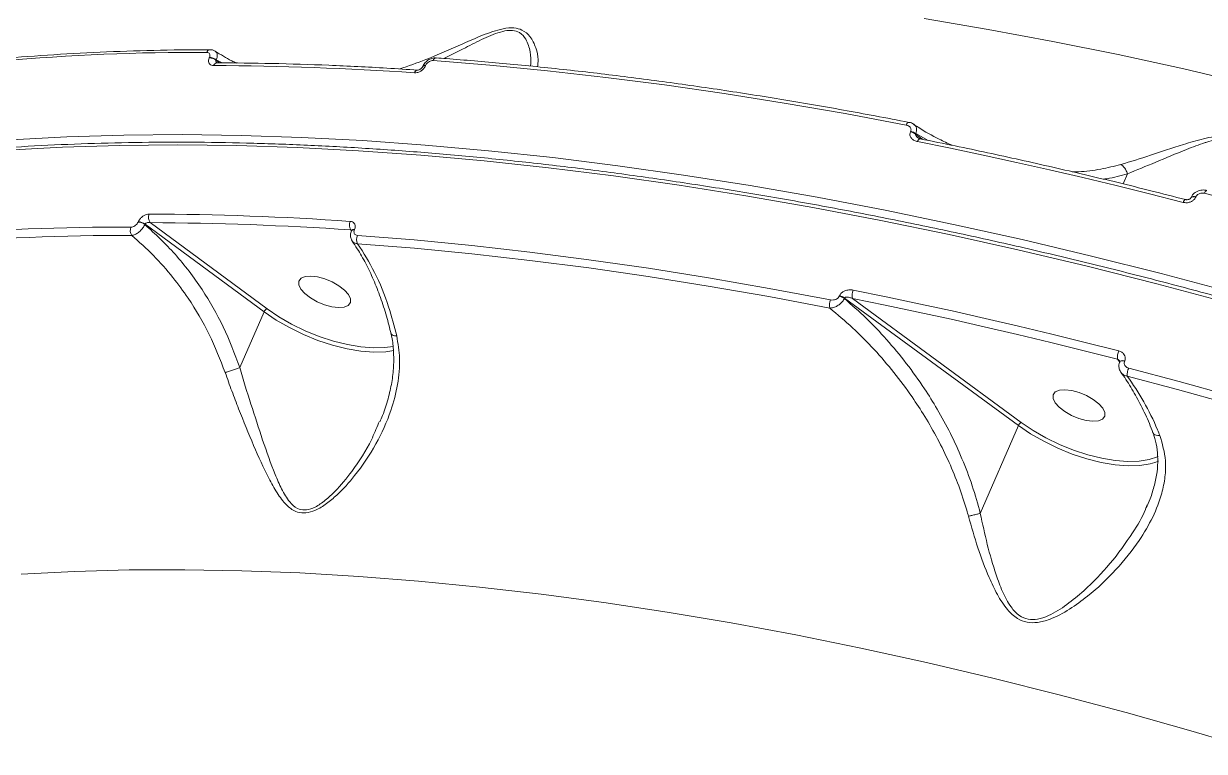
# Model space of a CAD drawing. Header units: millimetres. Extents: x -11024 to 8278, y -7837 to 5770.
# Drawn here: x 3770.1 to 3960.3, y 2005.9 to 2123.2 of the extents above; entities that cross this region are included whole.
import ezdxf

# ---------------------------------------------------------------- set-up
doc = ezdxf.new("R2010")
doc.units = ezdxf.units.MM
doc.layers.add('DIKOM_ОБЪЕКТ', color=7, linetype='Continuous')

msp = doc.modelspace()

# ---------------------------------------------------------------- linework, layer by layer
at = {"layer": 'DIKOM_ОБЪЕКТ', "color": 7, "linetype": 'Continuous', "lineweight": 15}
for p, q in [((3800.012, 2117.702), (3800.04, 2117.768)), ((3801.145, 2117.373), (3801.116, 2117.307)), ((3802.078, 2116.888), (3801.145, 2117.373)), ((3801.116, 2117.307), (3801.678, 2116.893)), ((3801.231, 2116.9), (3801.205, 2116.899)), ((3834.397, 2116.315), (3834.377, 2116.27)), ((3834.875, 2116.479), (3834.855, 2116.434)), ((3912.98, 2105.769), (3913.016, 2105.854)), ((3913.849, 2105.489), (3913.812, 2105.404)), ((3913.812, 2105.404), (3914.955, 2104.565)), ((3915.828, 2104.388), (3913.849, 2105.489)), ((3947.938, 2099.019), (3947.226, 2097.375)), ((3958.176, 2095.17), (3958.164, 2095.143)), ((3958.949, 2095.284), (3958.937, 2095.257)), ((3788.546, 2091.227), (3788.574, 2091.293)), ((3789.679, 2090.897), (3789.65, 2090.831)), ((3808.846, 2076.765), (3789.679, 2090.897)), ((3790.495, 2091.139), (3809.315, 2077.262)), ((3822.921, 2089.816), (3822.801, 2089.961)), ((3822.94, 2089.86), (3822.92, 2089.814)), ((3823.418, 2090.024), (3823.398, 2089.979)), ((3901.505, 2079.274), (3901.542, 2079.359)), ((3902.374, 2078.994), (3902.337, 2078.909)), ((3930.368, 2058.447), (3902.374, 2078.994)), ((3903.643, 2078.905), (3930.836, 2058.945)), ((3804.955, 2067.779), (3808.846, 2076.765)), ((3946.717, 2068.678), (3946.34, 2069.133)), ((3946.726, 2068.733), (3946.715, 2068.706)), ((3947.5, 2068.847), (3947.488, 2068.82)), ((3827.278, 2058.815), (3827.381, 2059.058)), ((3924.234, 2044.285), (3930.368, 2058.447)), ((3952.925, 2052.707), (3952.336, 2052.477)), ((3950.914, 2045.13), (3951.113, 2045.662))]:
    msp.add_line(p, q, dxfattribs=at)
at = {"layer": 'DIKOM_ОБЪЕКТ', "color": 7, "linetype": 'Continuous', "lineweight": 15, "flags": 128}
for points in [[(3915.203, 2124.018), (3925.513, 2122.276), (3935.924, 2120.342), (3946.427, 2118.216), (3957.012, 2115.902), (3967.669, 2113.401), (3978.388, 2110.716), (3989.16, 2107.849), (3999.973, 2104.802), (4010.819, 2101.579), (4021.686, 2098.183), (4032.566, 2094.616), (4043.447, 2090.883), (4054.32, 2086.985), (4065.175, 2082.928), (4076.001, 2078.715), (4086.788, 2074.35), (4097.527, 2069.837)], [(3912.295, 2106.852), (3902.436, 2108.707), (3892.659, 2110.404), (3882.969, 2111.945), (3873.373, 2113.327), (3863.878, 2114.549), (3854.49, 2115.61), (3845.217, 2116.511), (3836.063, 2117.249)], [(3912.742, 2107.297), (3912.687, 2107.298), (3912.606, 2107.27), (3912.524, 2107.209), (3912.443, 2107.117), (3912.366, 2106.996), (3912.295, 2106.852)], [(3768.119, 2104.479), (3777.088, 2104.96), (3786.257, 2105.241), (3795.618, 2105.322), (3805.162, 2105.203), (3814.883, 2104.885), (3824.772, 2104.368), (3834.82, 2103.651), (3845.019, 2102.736), (3855.361, 2101.624), (3865.836, 2100.315), (3876.436, 2098.81), (3887.153, 2097.111), (3897.976, 2095.22), (3908.897, 2093.137), (3919.907, 2090.864), (3930.995, 2088.404), (3942.155, 2085.759), (3953.374, 2082.93), (3964.645, 2079.92)], [(3914.561, 2104.645), (3914.524, 2104.648), (3914.442, 2104.627), (3914.357, 2104.568), (3914.272, 2104.475), (3914.191, 2104.351), (3914.116, 2104.2)], [(3956.915, 2094.404), (3951.511, 2095.778), (3946.121, 2097.11), (3940.746, 2098.399), (3935.385, 2099.646), (3930.041, 2100.849), (3924.714, 2102.01), (3919.405, 2103.127), (3914.116, 2104.2)], [(3963.93, 2078.269), (3952.659, 2081.279), (3941.44, 2084.108), (3930.281, 2086.754), (3919.192, 2089.214), (3908.182, 2091.486), (3897.261, 2093.569), (3886.438, 2095.461), (3875.722, 2097.16), (3865.121, 2098.664), (3854.646, 2099.973), (3844.304, 2101.086), (3834.105, 2102), (3824.057, 2102.717), (3814.168, 2103.235), (3804.448, 2103.553), (3794.903, 2103.671), (3785.542, 2103.59), (3776.373, 2103.309), (3767.404, 2102.829)], [(3957.312, 2094.86), (3957.277, 2094.862), (3957.21, 2094.837), (3957.138, 2094.776), (3957.062, 2094.681), (3956.987, 2094.555), (3956.915, 2094.404)], [(3958.162, 2095.14), (3958.167, 2095.149), (3958.239, 2095.232), (3958.36, 2095.287), (3958.523, 2095.31), (3958.72, 2095.3), (3958.937, 2095.257)], [(3958.176, 2095.17), (3958.178, 2095.176), (3958.25, 2095.26), (3958.372, 2095.314), (3958.535, 2095.337), (3958.732, 2095.327), (3958.949, 2095.284)], [(3960.73, 2096.323), (3960.681, 2096.323), (3960.617, 2096.291), (3960.547, 2096.227), (3960.476, 2096.132), (3960.404, 2096.011), (3960.335, 2095.866)], [(4025.655, 2076.033), (4017.461, 2078.821), (4009.269, 2081.524), (4001.081, 2084.139), (3992.901, 2086.666), (3984.733, 2089.103), (3976.58, 2091.449), (3968.446, 2093.704), (3960.335, 2095.866)], [(3823.868, 2089.09), (3833.022, 2088.351), (3842.295, 2087.451), (3851.683, 2086.39), (3861.178, 2085.167), (3870.773, 2083.786), (3880.464, 2082.245), (3890.241, 2080.547), (3900.099, 2078.693)], [(3899.98, 2077.372), (3890.144, 2079.223), (3880.388, 2080.917), (3870.719, 2082.454), (3861.144, 2083.832), (3851.671, 2085.052), (3842.304, 2086.111), (3833.051, 2087.01), (3823.917, 2087.747)], [(3821.798, 2080.277), (3820.899, 2080.976), (3819.814, 2081.596), (3818.632, 2082.086), (3817.446, 2082.405), (3816.355, 2082.529), (3815.445, 2082.448), (3814.791, 2082.166), (3814.446, 2081.709), (3814.438, 2081.112), (3814.767, 2080.425), (3815.406, 2079.702), (3816.305, 2079.002), (3817.39, 2078.382), (3818.572, 2077.893), (3819.758, 2077.573), (3820.849, 2077.449), (3821.759, 2077.531), (3822.413, 2077.812), (3822.758, 2078.269), (3822.766, 2078.866), (3822.437, 2079.554), (3821.798, 2080.277)], [(3903.751, 2080.266), (3909.04, 2079.193), (3914.349, 2078.076), (3919.676, 2076.915), (3925.02, 2075.712), (3930.38, 2074.465), (3935.756, 2073.176), (3941.146, 2071.844), (3946.549, 2070.47)], [(3946.34, 2069.133), (3940.949, 2070.503), (3935.572, 2071.832), (3930.209, 2073.118), (3924.861, 2074.362), (3919.53, 2075.562), (3914.216, 2076.72), (3908.92, 2077.834), (3903.643, 2078.905)], [(3829.77, 2070.513), (3828.432, 2070.319), (3826.529, 2070.267), (3824.436, 2070.432), (3822.203, 2070.811), (3819.881, 2071.395), (3817.525, 2072.17), (3815.19, 2073.119), (3812.93, 2074.218), (3810.799, 2075.443), (3808.846, 2076.765)], [(3809.315, 2077.262), (3811.209, 2075.981), (3813.275, 2074.793), (3815.466, 2073.727), (3817.73, 2072.808), (3820.015, 2072.056), (3822.266, 2071.489), (3824.432, 2071.122), (3826.461, 2070.961), (3828.307, 2071.012), (3829.624, 2071.205)], [(3946.715, 2068.706), (3946.717, 2068.712), (3946.789, 2068.796), (3946.911, 2068.85), (3947.074, 2068.873), (3947.271, 2068.863), (3947.488, 2068.82)], [(3946.725, 2068.731), (3946.729, 2068.74), (3946.801, 2068.823), (3946.922, 2068.877), (3947.086, 2068.9), (3947.282, 2068.89), (3947.5, 2068.847)], [(4013.091, 2046.621), (4004.915, 2049.403), (3996.741, 2052.1), (3988.571, 2054.709), (3980.409, 2057.23), (3972.259, 2059.662), (3964.124, 2062.003), (3956.008, 2064.253), (3947.915, 2066.411)], [(3948.14, 2067.707), (3956.251, 2065.545), (3964.385, 2063.29), (3972.538, 2060.943), (3980.706, 2058.506), (3988.886, 2055.98), (3997.073, 2053.364), (4005.266, 2050.662), (4013.46, 2047.873)], [(3943.319, 2061.959), (3942.42, 2062.659), (3941.335, 2063.278), (3940.153, 2063.768), (3938.967, 2064.088), (3937.876, 2064.212), (3936.966, 2064.13), (3936.312, 2063.849), (3935.967, 2063.391), (3935.959, 2062.795), (3936.288, 2062.107), (3936.927, 2061.384), (3937.826, 2060.684), (3938.911, 2060.065), (3940.093, 2059.575), (3941.279, 2059.256), (3942.37, 2059.132), (3943.28, 2059.213), (3943.934, 2059.494), (3944.279, 2059.952), (3944.287, 2060.549), (3943.958, 2061.236), (3943.319, 2061.959)], [(3952.336, 2052.477), (3951.623, 2052.27), (3949.953, 2052.001), (3948.05, 2051.949), (3945.957, 2052.114), (3943.724, 2052.493), (3941.402, 2053.077), (3939.046, 2053.853), (3936.711, 2054.801), (3934.451, 2055.901), (3932.32, 2057.125), (3930.368, 2058.447)], [(3930.836, 2058.945), (3932.73, 2057.663), (3934.796, 2056.476), (3936.987, 2055.41), (3939.251, 2054.49), (3941.535, 2053.738), (3943.787, 2053.172), (3945.953, 2052.804), (3947.982, 2052.644), (3949.828, 2052.695), (3951.447, 2052.955), (3952.801, 2053.42), (3952.901, 2053.467)], [(3969.393, 2005.926), (3958.548, 2009.149), (3947.734, 2012.196), (3936.963, 2015.063), (3926.244, 2017.749), (3915.587, 2020.25), (3905.002, 2022.564), (3894.499, 2024.689), (3884.088, 2026.623), (3873.778, 2028.365), (3863.579, 2029.912), (3853.501, 2031.264), (3843.552, 2032.418), (3833.742, 2033.375), (3824.081, 2034.132), (3814.577, 2034.69), (3805.239, 2035.048), (3796.076, 2035.205), (3787.096, 2035.161), (3778.308, 2034.917), (3769.719, 2034.472)]]:
    msp.add_lwpolyline(points, dxfattribs=at)
at = {"layer": 'DIKOM_ОБЪЕКТ', "color": 7, "linetype": 'Continuous', "lineweight": 15}
for centre, radius, start, end in [((3797.639, 1771.236), 347.346, 89.67721, 100.60493), ((3800.184, 2118.402), 0.614, 96.33929, 163.48322), ((3799.913, 2115.683), 2.022, 53.4526, 87.18021), ((3799.942, 2115.752), 2.018, 53.41368, 87.1972), ((3836.627, 2117.106), 0.582, 95.32757, 165.70716), ((3801.3, 2116.272), 0.631, 97.22027, 162.39602), ((3798.941, 1623.67), 492.796, 86.02744, 89.79571), ((3833.642, 2115.142), 0.578, 94.92718, 165.97543), ((3834.74, 2115.993), 0.456, 75.38524, 142.95064), ((3834.761, 2116.033), 0.461, 75.61565, 141.83767), ((3912.545, 2103.644), 2.169, 54.25401, 78.44075), ((3912.582, 2103.731), 2.168, 54.23411, 78.43311), ((3788.445, 2089.204), 2.025, 53.47038, 87.1405), ((3788.474, 2089.27), 2.025, 53.46694, 87.14394), ((3791.599, 2091.972), 1.383, 156.26843, 217.05658), ((3788.588, 1600.078), 492.454, 86.02613, 89.79702), ((3788.74, 1599.453), 491.689, 86.02778, 89.79552), ((3824.071, 2090.735), 1.487, 155.6578, 211.36488), ((3785.442, 1743.08), 347.343, 89.67695, 100.60477), ((3785.577, 1742.509), 346.567, 89.67699, 100.6051), ((3788.691, 2089.862), 1.405, 156.72042, 214.28472), ((3823.284, 2089.534), 0.459, 75.54391, 142.30099), ((3823.303, 2089.584), 0.455, 75.27405, 143.09503), ((3825.27, 2088.469), 1.533, 156.08905, 208.09823), ((3901.07, 2077.149), 2.169, 54.24288, 78.43641), ((3901.105, 2077.231), 2.173, 54.26596, 78.41332), ((3905.501, 2079.443), 1.934, 154.80108, 196.14364), ((3901.908, 2077.864), 1.99, 155.37899, 194.30491), ((3809.71, 2076.42), 0.93, 115.13742, 158.28095), ((3948.731, 2069.443), 2.411, 154.78149, 187.38866), ((3950.477, 2066.634), 2.571, 155.32715, 184.97681), ((3931.23, 2058.104), 0.928, 115.11126, 158.33619)]:
    msp.add_arc(centre, radius, start, end, dxfattribs=at)
for points, knots in [([(3830.699, 2115.902), (3832.092, 2116.386), (3835.432, 2117.544), (3839.9, 2119.562), (3843.519, 2121.14), (3845.697, 2121.957), (3847.436, 2122.455), (3849.137, 2122.605), (3850.671, 2122.164), (3851.913, 2121.007), (3852.687, 2119.298), (3853.09, 2117.547), (3852.953, 2116.628), (3852.896, 2116.244)], [0, 0, 0, 0, 0.1288491, 0.3090037, 0.4030414, 0.4506476, 0.4995436, 0.5545252, 0.6058179, 0.6830401, 0.7977678, 0.9154399, 1, 1, 1, 1]), ([(3851.745, 2116.359), (3851.766, 2116.457), (3851.909, 2117.145), (3851.761, 2118.691), (3851.239, 2120.481), (3850.251, 2121.742), (3848.988, 2122.186), (3847.958, 2122.111), (3846.907, 2121.882), (3845.751, 2121.492), (3843.73, 2120.591), (3841.069, 2119.218), (3838.963, 2118.165), (3837.818, 2117.593)], [0, 0, 0, 0, 0.0269299, 0.1885705, 0.3495564, 0.4522375, 0.5178141, 0.5729242, 0.5880426, 0.6520018, 0.7164148, 0.8459136, 1, 1, 1, 1]), ([(3800.119, 2119.012), (3798.56, 2119.004), (3794.04, 2118.98), (3786.685, 2118.805), (3778.117, 2118.426), (3769.733, 2117.868), (3761.536, 2117.131), (3753.531, 2116.216), (3745.73, 2115.123), (3739.308, 2114.058), (3735.52, 2113.332), (3734.204, 2113.08)], [0, 0, 0, 0, 0.06527384, 0.18934084, 0.31341558, 0.43749669, 0.56158391, 0.68567691, 0.80977756, 0.9338812, 1, 1, 1, 1]), ([(3800.04, 2117.768), (3800.071, 2117.857), (3800.131, 2118.034), (3800.105, 2118.27), (3799.994, 2118.452), (3799.816, 2118.559), (3799.664, 2118.571), (3799.596, 2118.576)], [0, 0, 0, 0, 0.2039263, 0.4080221, 0.6135479, 0.8265577, 1, 1, 1, 1]), ([(3800.698, 2116.463), (3800.593, 2116.472), (3800.358, 2116.492), (3800.085, 2116.659), (3799.915, 2116.939), (3799.875, 2117.299), (3799.966, 2117.568), (3800.012, 2117.702)], [0, 0, 0, 0, 0.1741504, 0.3895851, 0.5958105, 0.7978997, 1, 1, 1, 1]), ([(3800.952, 2118.756), (3800.89, 2118.802), (3800.687, 2118.951), (3800.382, 2119.024), (3800.162, 2119), (3800.117, 2118.996)], [0, 0, 0, 0, 0.2583631, 0.8493313, 1, 1, 1, 1]), ([(3800.954, 2118.755), (3801.001, 2118.732), (3801.156, 2118.659), (3801.281, 2118.362), (3801.316, 2117.913), (3801.202, 2117.553), (3801.145, 2117.373)], [0, 0, 0, 0, 0.1261223, 0.4166585, 0.7079832, 1, 1, 1, 1]), ([(3804.428, 2116.859), (3804.163, 2116.98), (3802.985, 2117.518), (3801.848, 2118.229), (3800.968, 2118.779)], [0, 0, 0, 0, 0.2250171, 1, 1, 1, 1]), ([(3836.57, 2117.667), (3836.503, 2117.676), (3836.227, 2117.715), (3835.703, 2117.58), (3835.069, 2117.227), (3834.6, 2116.766), (3834.469, 2116.417), (3834.427, 2116.306)], [0, 0, 0, 0, 0.0765907, 0.3163476, 0.5826335, 0.8679914, 1, 1, 1, 1]), ([(3912.742, 2107.297), (3910.93, 2107.647), (3905.672, 2108.661), (3897.034, 2110.209), (3886.864, 2111.884), (3876.795, 2113.384), (3866.834, 2114.71), (3856.986, 2115.861), (3847.433, 2116.818), (3840.657, 2117.386), (3837.112, 2117.646), (3836.573, 2117.685)], [0, 0, 0, 0, 0.0688414, 0.1996577, 0.3304779, 0.4613037, 0.5921325, 0.7229661, 0.8538048, 0.9777648, 1, 1, 1, 1]), ([(3801.116, 2117.307), (3801.104, 2117.268), (3801.09, 2117.222), (3801.094, 2117.124), (3801.129, 2117.013), (3801.206, 2116.934), (3801.246, 2116.893)], [0, 0, 0, 0, 0.2534425, 0.3075523, 0.6350778, 1, 1, 1, 1]), ([(3833.592, 2115.718), (3831.933, 2115.827), (3827.121, 2116.143), (3819.267, 2116.527), (3810.12, 2116.826), (3804.171, 2116.874), (3801.22, 2116.898)], [0, 0, 0, 0, 0.1498941, 0.4347639, 0.7196502, 1, 1, 1, 1]), ([(3834.855, 2116.434), (3834.81, 2116.343), (3834.695, 2116.114), (3834.396, 2115.777), (3833.98, 2115.482), (3833.516, 2115.295), (3833.226, 2115.286), (3833.081, 2115.282)], [0, 0, 0, 0, 0.1407962, 0.3552521, 0.570062, 0.7849859, 1, 1, 1, 1]), ([(3834.374, 2116.268), (3834.36, 2116.236), (3834.328, 2116.167), (3834.223, 2116.033), (3834.079, 2115.903), (3833.913, 2115.799), (3833.752, 2115.735), (3833.633, 2115.716), (3833.609, 2115.718), (3833.599, 2115.719)], [0, 0, 0, 0, 0.1287353, 0.279445, 0.425841, 0.5816371, 0.7369481, 0.892089, 1, 1, 1, 1]), ([(3836.063, 2117.249), (3835.966, 2117.247), (3835.772, 2117.242), (3835.463, 2117.117), (3835.184, 2116.921), (3834.983, 2116.695), (3834.906, 2116.541), (3834.875, 2116.479)], [0, 0, 0, 0, 0.2143868, 0.428382, 0.642958, 0.85776, 1, 1, 1, 1]), ([(3913.016, 2105.854), (3913.041, 2105.934), (3913.092, 2106.093), (3913.046, 2106.328), (3912.918, 2106.541), (3912.688, 2106.726), (3912.459, 2106.818), (3912.316, 2106.848), (3912.295, 2106.852)], [0, 0, 0, 0, 0.1672804, 0.3344759, 0.5091277, 0.7130743, 0.9578093, 1, 1, 1, 1]), ([(3913.508, 2106.982), (3913.481, 2107.004), (3913.282, 2107.167), (3913.007, 2107.277), (3912.759, 2107.288), (3912.74, 2107.288)], [0, 0, 0, 0, 0.1236557, 0.9328334, 1, 1, 1, 1]), ([(3913.51, 2106.986), (3913.611, 2106.91), (3913.812, 2106.758), (3913.961, 2106.394), (3913.996, 2105.964), (3913.898, 2105.649), (3913.849, 2105.489)], [0, 0, 0, 0, 0.2489211, 0.4983301, 0.7465186, 1, 1, 1, 1]), ([(3919.696, 2103.602), (3918.995, 2103.927), (3917.141, 2104.785), (3915.077, 2105.935), (3913.749, 2106.833), (3913.514, 2106.992)], [0, 0, 0, 0, 0.3340061, 0.882293, 1, 1, 1, 1]), ([(4143.587, 2008.572), (4141.804, 2009.484), (4136.634, 2012.13), (4128.004, 2016.428), (4117.674, 2021.424), (4107.265, 2026.302), (4096.786, 2031.061), (4086.244, 2035.696), (4075.647, 2040.205), (4065.004, 2044.583), (4054.322, 2048.827), (4043.61, 2052.935), (4032.875, 2056.903), (4022.125, 2060.727), (4011.369, 2064.406), (4000.614, 2067.937), (3989.869, 2071.316), (3979.142, 2074.541), (3968.44, 2077.611), (3957.773, 2080.521), (3947.147, 2083.271), (3936.571, 2085.859), (3926.053, 2088.281), (3915.6, 2090.537), (3905.221, 2092.625), (3894.923, 2094.543), (3884.714, 2096.29), (3874.601, 2097.864), (3864.593, 2099.264), (3854.697, 2100.489), (3844.919, 2101.538), (3835.268, 2102.411), (3825.751, 2103.106), (3816.374, 2103.624), (3807.145, 2103.963), (3798.071, 2104.123), (3789.158, 2104.105), (3780.414, 2103.907), (3771.844, 2103.531), (3763.455, 2102.976), (3755.254, 2102.244), (3747.246, 2101.332), (3739.438, 2100.245), (3731.835, 2098.98), (3724.444, 2097.54), (3717.269, 2095.926), (3710.317, 2094.137), (3703.591, 2092.177), (3697.099, 2090.046), (3690.844, 2087.745), (3684.832, 2085.276), (3679.067, 2082.642), (3673.554, 2079.844), (3668.297, 2076.883), (3663.301, 2073.764), (3658.565, 2070.488), (3654.11, 2067.052), (3650.446, 2063.965), (3648.38, 2061.962), (3647.606, 2061.213)], [0, 0, 0, 0, 0.0093744, 0.0271862, 0.0449985, 0.0628102, 0.0806222, 0.0984339, 0.1162461, 0.1340578, 0.1518696, 0.1696815, 0.1874937, 0.2053059, 0.2231181, 0.2409304, 0.2587432, 0.2765561, 0.294369, 0.3121825, 0.329996, 0.3478099, 0.3656245, 0.3834392, 0.4012542, 0.4190697, 0.4368859, 0.4547025, 0.4725196, 0.4903374, 0.5081559, 0.525975, 0.5437949, 0.5616155, 0.579437, 0.5972593, 0.615082, 0.6329061, 0.6507311, 0.6685567, 0.6863837, 0.7042114, 0.7220396, 0.7398689, 0.7576985, 0.7755289, 0.7933593, 0.8111899, 0.8290197, 0.8468486, 0.8646758, 0.8825005, 0.9003222, 0.9181399, 0.9359522, 0.9537584, 0.9715571, 0.9893477, 1, 1, 1, 1]), ([(3914.116, 2104.2), (3914.085, 2104.206), (3913.859, 2104.254), (3913.498, 2104.401), (3913.136, 2104.699), (3912.936, 2105.037), (3912.865, 2105.401), (3912.941, 2105.646), (3912.98, 2105.769)], [0, 0, 0, 0, 0.0392156, 0.2872225, 0.4952386, 0.6709955, 0.8352659, 1, 1, 1, 1]), ([(3913.812, 2105.404), (3913.805, 2105.382), (3913.792, 2105.337), (3913.809, 2105.231), (3913.889, 2105.085), (3914.037, 2104.923), (3914.165, 2104.829), (3914.228, 2104.783)], [0, 0, 0, 0, 0.09451851, 0.18777823, 0.41670187, 0.71401194, 1, 1, 1, 1]), ([(3914.57, 2104.657), (3914.505, 2104.668), (3914.351, 2104.692), (3914.273, 2104.749), (3914.228, 2104.782)], [0, 0, 0, 0, 0.4195647, 1, 1, 1, 1]), ([(3957.312, 2094.86), (3955.45, 2095.336), (3950.05, 2096.716), (3941.149, 2098.878), (3930.637, 2101.285), (3921.78, 2103.19), (3916.44, 2104.266), (3914.561, 2104.645)], [0, 0, 0, 0, 0.1293235, 0.3750559, 0.6207993, 0.8665448, 1, 1, 1, 1]), ([(3946.874, 2100.502), (3948.445, 2100.982), (3951.627, 2101.954), (3956.145, 2103.515), (3959.647, 2104.565), (3961.949, 2105.045), (3963.725, 2105.217), (3965.458, 2105.033), (3967.077, 2104.369), (3968.38, 2103.271), (3969.432, 2101.949), (3970.531, 2100.113), (3971.694, 2097.524), (3972.421, 2095.091), (3972.736, 2093.577), (3972.747, 2093.13), (3972.749, 2093.07)], [0, 0, 0, 0, 0.1333193, 0.2698848, 0.3489246, 0.3889497, 0.4301386, 0.4686847, 0.50731, 0.5591606, 0.6106281, 0.6622172, 0.7690799, 0.9137412, 0.9884306, 1, 1, 1, 1]), ([(3970.752, 2093.621), (3970.754, 2093.701), (3970.783, 2094.696), (3970.314, 2096.664), (3969.663, 2099.151), (3968.941, 2101.046), (3967.93, 2102.725), (3966.699, 2103.99), (3965.258, 2104.64), (3963.72, 2104.757), (3962.184, 2104.533), (3961.117, 2104.243), (3959.504, 2103.743), (3956.672, 2102.653), (3952.425, 2100.832), (3949.434, 2099.623), (3947.938, 2099.019)], [0, 0, 0, 0, 0.0141266, 0.1762012, 0.2521662, 0.3281712, 0.4035289, 0.4569095, 0.4953871, 0.5337749, 0.5726707, 0.611818, 0.6182167, 0.7033504, 0.85164, 1, 1, 1, 1]), ([(3939.008, 2099.344), (3939.363, 2099.343), (3940.923, 2099.342), (3943.569, 2099.68), (3945.797, 2100.234), (3946.874, 2100.502)], [0, 0, 0, 0, 0.1319027, 0.5804074, 1, 1, 1, 1]), ([(3946.874, 2100.502), (3946.922, 2100.474), (3947.077, 2100.385), (3947.365, 2100.126), (3947.706, 2099.657), (3947.861, 2099.234), (3947.939, 2099.022)], [0, 0, 0, 0, 0.1074826, 0.3494872, 0.6747873, 1, 1, 1, 1]), ([(3947.939, 2099.022), (3946.847, 2098.693), (3945.561, 2098.306), (3944.218, 2098.176), (3944.015, 2098.156)], [0, 0, 0, 0, 0.8483103, 1, 1, 1, 1]), ([(3947.938, 2099.019), (3947.939, 2099.019), (3947.939, 2099.02), (3947.939, 2099.021), (3947.939, 2099.022), (3947.939, 2099.022)], [0, 0, 0, 0, 0.4451301, 0.7930187, 1, 1, 1, 1]), ([(3960.724, 2096.309), (3960.667, 2096.328), (3960.366, 2096.428), (3959.741, 2096.398), (3958.998, 2096.132), (3958.441, 2095.683), (3958.268, 2095.315), (3958.196, 2095.161)], [0, 0, 0, 0, 0.0605699, 0.3167999, 0.5932405, 0.8308026, 1, 1, 1, 1]), ([(3958.937, 2095.257), (3958.907, 2095.195), (3958.808, 2094.995), (3958.516, 2094.69), (3958.033, 2094.431), (3957.464, 2094.313), (3957.098, 2094.374), (3956.915, 2094.404)], [0, 0, 0, 0, 0.0931768, 0.3039496, 0.5302407, 0.7651948, 1, 1, 1, 1]), ([(3958.16, 2095.14), (3958.155, 2095.128), (3958.145, 2095.102), (3958.081, 2095.027), (3957.977, 2094.949), (3957.828, 2094.878), (3957.643, 2094.835), (3957.455, 2094.828), (3957.357, 2094.854), (3957.315, 2094.866)], [0, 0, 0, 0, 0.10899059, 0.23780214, 0.36215364, 0.50167486, 0.66873578, 0.85827116, 1, 1, 1, 1]), ([(3960.335, 2095.866), (3960.21, 2095.887), (3959.961, 2095.929), (3959.572, 2095.849), (3959.239, 2095.672), (3959.037, 2095.463), (3958.969, 2095.325), (3958.949, 2095.284)], [0, 0, 0, 0, 0.2336423, 0.4673603, 0.695575, 0.9087546, 1, 1, 1, 1]), ([(3787.401, 2090.417), (3787.498, 2090.427), (3787.692, 2090.446), (3788.004, 2090.596), (3788.276, 2090.815), (3788.455, 2091.039), (3788.523, 2091.178), (3788.546, 2091.227)], [0, 0, 0, 0, 0.22886657, 0.45787189, 0.67850182, 0.88827877, 1, 1, 1, 1]), ([(3789.65, 2090.831), (3789.601, 2090.737), (3789.459, 2090.465), (3789.111, 2090.011), (3788.604, 2089.545), (3788.041, 2089.193), (3787.7, 2089.111), (3787.531, 2089.071)], [0, 0, 0, 0, 0.1131522, 0.3259536, 0.547963, 0.7754314, 1, 1, 1, 1]), ([(3788.574, 2091.293), (3788.609, 2091.364), (3788.712, 2091.577), (3788.988, 2091.921), (3789.408, 2092.256), (3789.885, 2092.486), (3790.184, 2092.515), (3790.333, 2092.529)], [0, 0, 0, 0, 0.1082684, 0.3204544, 0.543011, 0.7715676, 1, 1, 1, 1]), ([(3789.65, 2090.831), (3791.305, 2089.295), (3794.656, 2086.183), (3798.858, 2080.559), (3802.436, 2074.416), (3804.108, 2070.01), (3804.955, 2067.779)], [0, 0, 0, 0, 0.25165514, 0.50985741, 0.75187091, 1, 1, 1, 1]), ([(3790.495, 2091.139), (3790.419, 2091.154), (3790.27, 2091.184), (3790.045, 2091.162), (3789.863, 2091.097), (3789.764, 2091.019), (3789.709, 2090.956), (3789.691, 2090.921), (3789.679, 2090.897)], [0, 0, 0, 0, 0.2555114, 0.4989368, 0.716692, 0.8615583, 0.9069404, 1, 1, 1, 1]), ([(3822.716, 2091.348), (3822.849, 2091.325), (3823.116, 2091.279), (3823.394, 2091.039), (3823.538, 2090.705), (3823.536, 2090.347), (3823.451, 2090.116), (3823.418, 2090.024)], [0, 0, 0, 0, 0.2150397, 0.4299595, 0.6446704, 0.8592174, 1, 1, 1, 1]), ([(3802.578, 2066.977), (3801.77, 2069.05), (3800.133, 2073.248), (3797.138, 2078.311), (3794.055, 2082.516), (3791.043, 2085.963), (3788.706, 2088.03), (3787.531, 2089.071)], [0, 0, 0, 0, 0.2398755, 0.4858747, 0.639425, 0.818549, 1, 1, 1, 1]), ([(3822.921, 2089.816), (3822.921, 2089.815), (3822.8, 2089.621), (3822.744, 2089.18), (3822.786, 2088.605), (3822.978, 2088.317), (3823.057, 2088.198)], [0, 0, 0, 0, 0.0012906, 0.3943296, 0.7497695, 1, 1, 1, 1]), ([(3822.955, 2089.904), (3822.947, 2089.911), (3822.909, 2089.946), (3822.849, 2089.954), (3822.801, 2089.961)], [0, 0, 0, 0, 0.195158, 1, 1, 1, 1]), ([(3822.968, 2089.959), (3822.97, 2089.956), (3822.974, 2089.951), (3822.947, 2089.882), (3822.936, 2089.857)], [0, 0, 0, 0, 0.6278684, 1, 1, 1, 1]), ([(3823.398, 2089.979), (3823.376, 2089.917), (3823.319, 2089.761), (3823.318, 2089.521), (3823.415, 2089.298), (3823.601, 2089.138), (3823.779, 2089.106), (3823.868, 2089.09)], [0, 0, 0, 0, 0.1421674, 0.3570773, 0.5715405, 0.7857212, 1, 1, 1, 1]), ([(3823.02, 2088.142), (3823.301, 2087.745), (3824.08, 2086.646), (3825.24, 2084.569), (3826.497, 2081.954), (3827.615, 2079.106), (3828.567, 2076.198), (3829.061, 2074.174), (3829.294, 2073.222)], [0, 0, 0, 0, 0.1023812, 0.2836559, 0.466435, 0.6505994, 0.8357869, 1, 1, 1, 1]), ([(3823.917, 2087.747), (3823.745, 2087.778), (3823.402, 2087.84), (3823.121, 2088.022), (3823.058, 2088.162), (3823.058, 2088.163)], [0, 0, 0, 0, 0.4986532, 0.996858, 1, 1, 1, 1]), ([(3823.917, 2087.747), (3824.862, 2086.254), (3826.776, 2083.228), (3828.852, 2078.104), (3829.804, 2074.454), (3830.216, 2072.875)], [0, 0, 0, 0, 0.3558591, 0.7214784, 1, 1, 1, 1]), ([(3900.099, 2078.693), (3900.258, 2078.676), (3900.539, 2078.647), (3900.939, 2078.752), (3901.243, 2078.922), (3901.424, 2079.11), (3901.486, 2079.236), (3901.505, 2079.274)], [0, 0, 0, 0, 0.3025439, 0.5346491, 0.7254694, 0.9171281, 1, 1, 1, 1]), ([(3901.542, 2079.359), (3901.57, 2079.416), (3901.668, 2079.614), (3901.959, 2079.911), (3902.449, 2080.18), (3903.077, 2080.339), (3903.513, 2080.292), (3903.751, 2080.266)], [0, 0, 0, 0, 0.0796566, 0.275691, 0.4707586, 0.7105686, 1, 1, 1, 1]), ([(3902.337, 2078.909), (3902.299, 2078.834), (3902.17, 2078.588), (3901.848, 2078.195), (3901.331, 2077.78), (3900.724, 2077.478), (3900.256, 2077.377), (3900.018, 2077.373), (3899.98, 2077.372)], [0, 0, 0, 0, 0.0891907, 0.2936112, 0.4895903, 0.7163492, 0.9545682, 1, 1, 1, 1]), ([(3922.324, 2043.815), (3922.233, 2044.142), (3921.776, 2045.79), (3920.798, 2048.718), (3918.691, 2053.859), (3916.135, 2058.661), (3913.042, 2063.413), (3910.343, 2067.041), (3907.135, 2070.763), (3903.693, 2074.255), (3901.218, 2076.333), (3899.98, 2077.372)], [0, 0, 0, 0, 0.0242982, 0.1222464, 0.2202192, 0.4215186, 0.5118866, 0.6322344, 0.752593, 0.8762928, 1, 1, 1, 1]), ([(3902.337, 2078.909), (3903.514, 2077.877), (3905.866, 2075.812), (3909.196, 2072.305), (3912.353, 2068.505), (3915.051, 2064.732), (3917.409, 2060.95), (3919.448, 2057.2), (3921.344, 2053.076), (3922.995, 2048.772), (3923.82, 2045.779), (3924.232, 2044.282)], [0, 0, 0, 0, 0.1183257, 0.2366482, 0.3581442, 0.4796255, 0.5712587, 0.6768292, 0.7823893, 0.8912095, 1, 1, 1, 1]), ([(3903.643, 2078.905), (3903.493, 2078.967), (3903.228, 2079.077), (3902.864, 2079.146), (3902.623, 2079.145), (3902.484, 2079.103), (3902.41, 2079.057), (3902.385, 2079.013), (3902.374, 2078.994)], [0, 0, 0, 0, 0.3510042, 0.6182549, 0.8028267, 0.8792361, 0.9491656, 1, 1, 1, 1]), ([(3830.216, 2072.875), (3830.412, 2071.67), (3830.832, 2069.083), (3830.454, 2065.015), (3829.248, 2060.355), (3826.972, 2055.35), (3823.928, 2050.786), (3821.108, 2047.655), (3818.932, 2045.818), (3817.237, 2044.765), (3815.958, 2044.388), (3814.883, 2044.332), (3813.733, 2044.572), (3812.257, 2045.705), (3810.883, 2047.585), (3809.133, 2050.74), (3807.117, 2055.22), (3805.156, 2060.038), (3803.634, 2064.016), (3802.931, 2065.986), (3802.578, 2066.977)], [0, 0, 0, 0, 0.059057, 0.1267711, 0.1965294, 0.2899978, 0.3861915, 0.4527683, 0.4864304, 0.5209052, 0.5489136, 0.5542518, 0.5800479, 0.6152119, 0.6617372, 0.7094951, 0.8061412, 0.9056045, 0.9525556, 1, 1, 1, 1]), ([(3829.276, 2073.225), (3829.322, 2073.051), (3829.568, 2072.128), (3829.728, 2070.366), (3829.749, 2067.924), (3829.454, 2065.358), (3828.851, 2062.721), (3828.173, 2060.585), (3827.628, 2059.369), (3827.472, 2059.021)], [0, 0, 0, 0, 0.0372242, 0.1975588, 0.3672994, 0.5460328, 0.7321279, 0.9233703, 1, 1, 1, 1]), ([(3830.216, 2072.875), (3830.183, 2072.877), (3830.056, 2072.884), (3829.778, 2072.922), (3829.455, 2073.03), (3829.376, 2073.174), (3829.337, 2073.245)], [0, 0, 0, 0, 0.0671048, 0.2627098, 0.6370693, 1, 1, 1, 1]), ([(3946.549, 2070.47), (3946.687, 2070.424), (3946.981, 2070.324), (3947.327, 2070.039), (3947.549, 2069.67), (3947.627, 2069.256), (3947.542, 2068.983), (3947.5, 2068.847)], [0, 0, 0, 0, 0.1890358, 0.4045321, 0.6068088, 0.8033644, 1, 1, 1, 1]), ([(3946.7, 2068.852), (3946.699, 2068.853), (3946.653, 2068.919), (3946.531, 2069.02), (3946.401, 2069.096), (3946.34, 2069.133)], [0, 0, 0, 0, 0.01273288, 0.52922538, 1, 1, 1, 1]), ([(3946.729, 2068.701), (3946.706, 2068.66), (3946.569, 2068.412), (3946.544, 2067.891), (3946.657, 2067.33), (3946.863, 2067.077), (3946.928, 2066.998)], [0, 0, 0, 0, 0.0765946, 0.462774, 0.8297563, 1, 1, 1, 1]), ([(3946.698, 2068.85), (3946.71, 2068.834), (3946.747, 2068.788), (3946.744, 2068.795), (3946.728, 2068.746), (3946.722, 2068.73)], [0, 0, 0, 0, 0.2545405, 0.7518288, 1, 1, 1, 1]), ([(3947.488, 2068.82), (3947.459, 2068.728), (3947.402, 2068.543), (3947.455, 2068.26), (3947.607, 2068.007), (3947.843, 2067.809), (3948.046, 2067.739), (3948.14, 2067.707)], [0, 0, 0, 0, 0.195081, 0.3901218, 0.5932799, 0.8111497, 1, 1, 1, 1]), ([(3804.953, 2067.777), (3804.772, 2067.712), (3804.41, 2067.582), (3803.762, 2067.359), (3803.197, 2067.173), (3802.808, 2067.048), (3802.637, 2066.995), (3802.578, 2066.977)], [0, 0, 0, 0, 0.2487595, 0.4975588, 0.7463612, 0.9126992, 1, 1, 1, 1]), ([(3804.955, 2067.779), (3804.955, 2067.778), (3804.955, 2067.778), (3804.954, 2067.778), (3804.954, 2067.777), (3804.953, 2067.777)], [0, 0, 0, 0, 0.4777196, 0.8669345, 1, 1, 1, 1]), ([(3804.953, 2067.777), (3804.954, 2067.777), (3805.453, 2065.78), (3806.777, 2061.813), (3808.615, 2055.996), (3810.215, 2051.46), (3811.643, 2048.18), (3812.755, 2046.255), (3814.024, 2045.058), (3815.057, 2044.807), (3816.024, 2044.872), (3817.194, 2045.28), (3818.746, 2046.373), (3820.777, 2048.276), (3823.38, 2051.487), (3825.816, 2055.183), (3826.917, 2057.92), (3827.278, 2058.815)], [0, 0, 0, 0, 0.0000203, 0.1275425, 0.2584499, 0.392764, 0.4544898, 0.5172438, 0.5615664, 0.5930678, 0.5995766, 0.6341775, 0.6774753, 0.722495, 0.8114698, 0.9383254, 1, 1, 1, 1]), ([(3946.903, 2066.965), (3946.965, 2066.886), (3947.593, 2066.085), (3948.688, 2064.321), (3950.157, 2061.667), (3951.279, 2059.296), (3951.855, 2057.759), (3952.043, 2057.256)], [0, 0, 0, 0, 0.0303541, 0.3085334, 0.586838, 0.8649634, 1, 1, 1, 1]), ([(3947.915, 2066.411), (3947.747, 2066.452), (3947.385, 2066.542), (3947.044, 2066.76), (3946.945, 2066.948), (3946.927, 2066.981)], [0, 0, 0, 0, 0.4163357, 0.8986261, 1, 1, 1, 1]), ([(3947.915, 2066.411), (3948.827, 2065.071), (3950.615, 2062.445), (3952.257, 2059.05), (3953.043, 2057.139), (3953.168, 2056.835)], [0, 0, 0, 0, 0.4665257, 0.9150062, 1, 1, 1, 1]), ([(3953.168, 2056.835), (3953.559, 2055.493), (3954.194, 2053.315), (3954.049, 2050.155), (3953.448, 2047.099), (3952.098, 2043.63), (3949.662, 2039.466), (3946.17, 2035.111), (3942.285, 2031.441), (3938.64, 2028.78), (3935.922, 2027.299), (3933.554, 2026.634), (3931.744, 2026.652), (3930.02, 2027.347), (3928.379, 2028.901), (3926.922, 2031.199), (3925.349, 2034.53), (3923.781, 2038.737), (3922.813, 2042.112), (3922.324, 2043.815)], [0, 0, 0, 0, 0.0742581, 0.1205073, 0.1678172, 0.2375803, 0.3094478, 0.4056703, 0.5047079, 0.560251, 0.6168567, 0.6484793, 0.6753877, 0.70246, 0.7386872, 0.7871118, 0.836818, 0.9176562, 1, 1, 1, 1]), ([(3952.029, 2057.274), (3952.093, 2057.124), (3952.408, 2056.392), (3952.694, 2054.976), (3952.878, 2053.022), (3952.75, 2050.952), (3952.314, 2048.814), (3951.72, 2046.851), (3951.17, 2045.633), (3950.942, 2045.127)], [0, 0, 0, 0, 0.0396939, 0.1943979, 0.357188, 0.5262175, 0.7000346, 0.8755744, 1, 1, 1, 1]), ([(3953.168, 2056.835), (3953.143, 2056.834), (3952.927, 2056.827), (3952.558, 2056.87), (3952.192, 2057.032), (3952.11, 2057.213), (3952.073, 2057.294)], [0, 0, 0, 0, 0.0450045, 0.3820053, 0.7247316, 1, 1, 1, 1]), ([(3924.234, 2044.285), (3924.594, 2042.611), (3925.321, 2039.237), (3926.516, 2035.043), (3927.771, 2031.671), (3928.942, 2029.378), (3930.353, 2027.799), (3931.898, 2027.125), (3933.553, 2027.177), (3935.718, 2027.945), (3938.229, 2029.542), (3941.593, 2032.332), (3945.286, 2036.17), (3948.499, 2040.639), (3950.378, 2043.685), (3950.886, 2045.055), (3950.914, 2045.13)], [0, 0, 0, 0, 0.10782, 0.2173868, 0.2807168, 0.3451005, 0.3901161, 0.4226905, 0.4552484, 0.4947589, 0.5669329, 0.6411637, 0.7698231, 0.9015435, 0.9946675, 1, 1, 1, 1]), ([(3924.232, 2044.282), (3924.044, 2044.239), (3923.668, 2044.153), (3923.059, 2044.004), (3922.61, 2043.89), (3922.391, 2043.833), (3922.324, 2043.815)], [0, 0, 0, 0, 0.3252953, 0.650562, 0.8925181, 1, 1, 1, 1]), ([(3924.232, 2044.282), (3924.232, 2044.282), (3924.233, 2044.283), (3924.234, 2044.284), (3924.234, 2044.284), (3924.234, 2044.285)], [0, 0, 0, 0, 0.2681451, 0.6741267, 1, 1, 1, 1])]:
    msp.add_open_spline(points, degree=3, knots=knots, dxfattribs=at)

doc.saveas('drawing.dxf')
